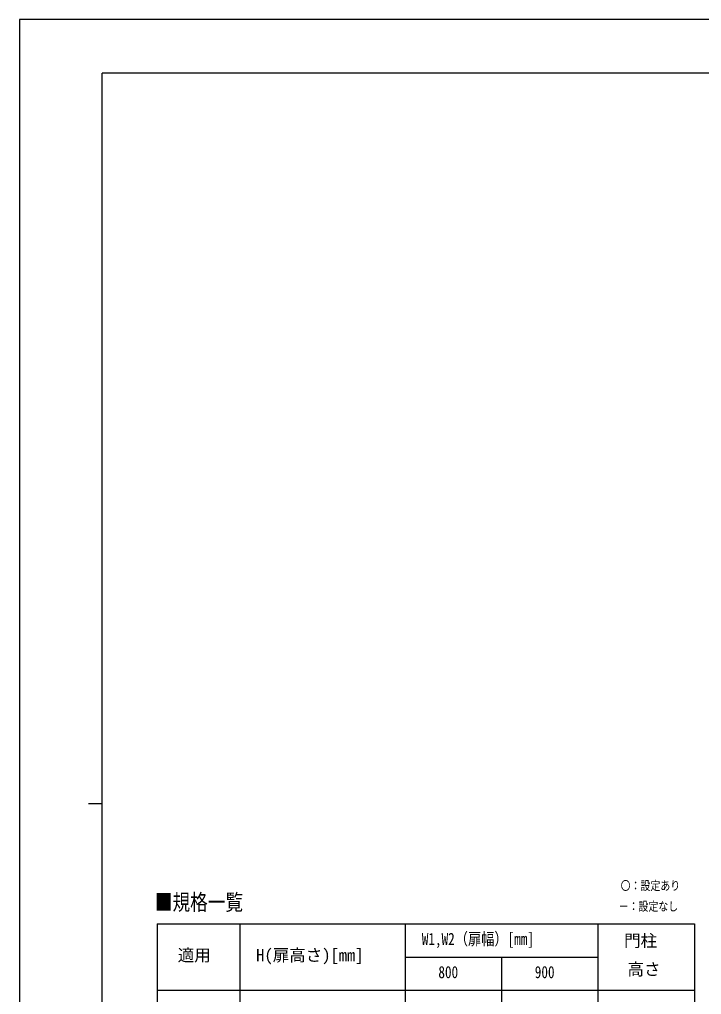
# Model space of a CAD drawing. Units: millimetres, scale not verified. Extents: x -4205 to 4205, y -2970 to 2970.
# Drawn here: x -4205 to -1729, y -568 to 2970 of the extents above; entities that cross this region are included whole.
import ezdxf
from ezdxf.enums import TextEntityAlignment as Align

# ---------------------------------------------------------------- set-up
doc = ezdxf.new("R2010")
doc.units = ezdxf.units.MM
doc.header["$LTSCALE"] = 10
doc.layers.add('0-1_USER1', color=3, linetype='Continuous')
doc.layers.add('0-6_YKK_ZWAK', color=7, linetype='Continuous')
doc.styles.add('ＭＳ ゴシック', font='')
doc.styles.get('ＭＳ ゴシック').set_extended_font_data('MS Gothic')

msp = doc.modelspace()

# ---------------------------------------------------------------- linework, layer by layer
at = {"layer": '0-1_USER1'}
for p, q in [((-3705, -312.31), (-1755, -312.31)), ((-3705, -312.31), (-3705, -1509.63)), ((-3405, -312.31), (-3405, -1509.63)), ((-2805, -312.31), (-2805, -1509.63)), ((-2105, -312.31), (-2105, -1509.63)), ((-1755, -312.31), (-1755, -1509.63)), ((-2805, -432.31), (-2105, -432.31)), ((-2455, -432.31), (-2455, -1509.63)), ((-3705, -552.31), (-1755, -552.31))]:
    msp.add_line(p, q, dxfattribs=at)
at = {"layer": '0-6_YKK_ZWAK'}
for p, q in [((3895.02, 2775), (-3904.98, 2775)), ((-3904.98, -2525), (-3904.98, 2775)), ((-3954.98, 125), (-3904.98, 125))]:
    msp.add_line(p, q, dxfattribs=at)
msp.add_lwpolyline([(-4205, -2970), (4205, -2970), (4205, 2970), (-4205, 2970)], close=True, dxfattribs=at)

# ---------------------------------------------------------------- texts
at = {"layer": '0-1_USER1', "style": 'ＭＳ ゴシック', "width": 0.8}
for s, height, p in [('〇：設定あり', 32.99, (-2022.65, -199.65)), ('■規格一覧', 58.65, (-3713.53, -280.32)), ('－：設定なし', 32.99, (-2029.85, -274.65)), ('W1,W2（扉幅）[mm]', 43.99, (-2744.6, -401.84)), ('800', 43.99, (-2684.4, -522.31)), ('900', 43.99, (-2334.4, -522.31))]:
    msp.add_text(s, height=height, dxfattribs=at).set_placement(p, align=Align.BOTTOM_LEFT)
at = {"layer": '0-1_USER1', "style": 'ＭＳ ゴシック'}
for s, p in [('門柱', (-2010.25, -408.51)), ('適用', (-3630.53, -460.94)), ('H(扉高さ)[mm]', (-3345.76, -460.64)), ('高さ', (-1997.92, -511.86))]:
    msp.add_text(s, height=43.99, dxfattribs=at).set_placement(p, align=Align.BOTTOM_LEFT)

doc.saveas('drawing.dxf')
